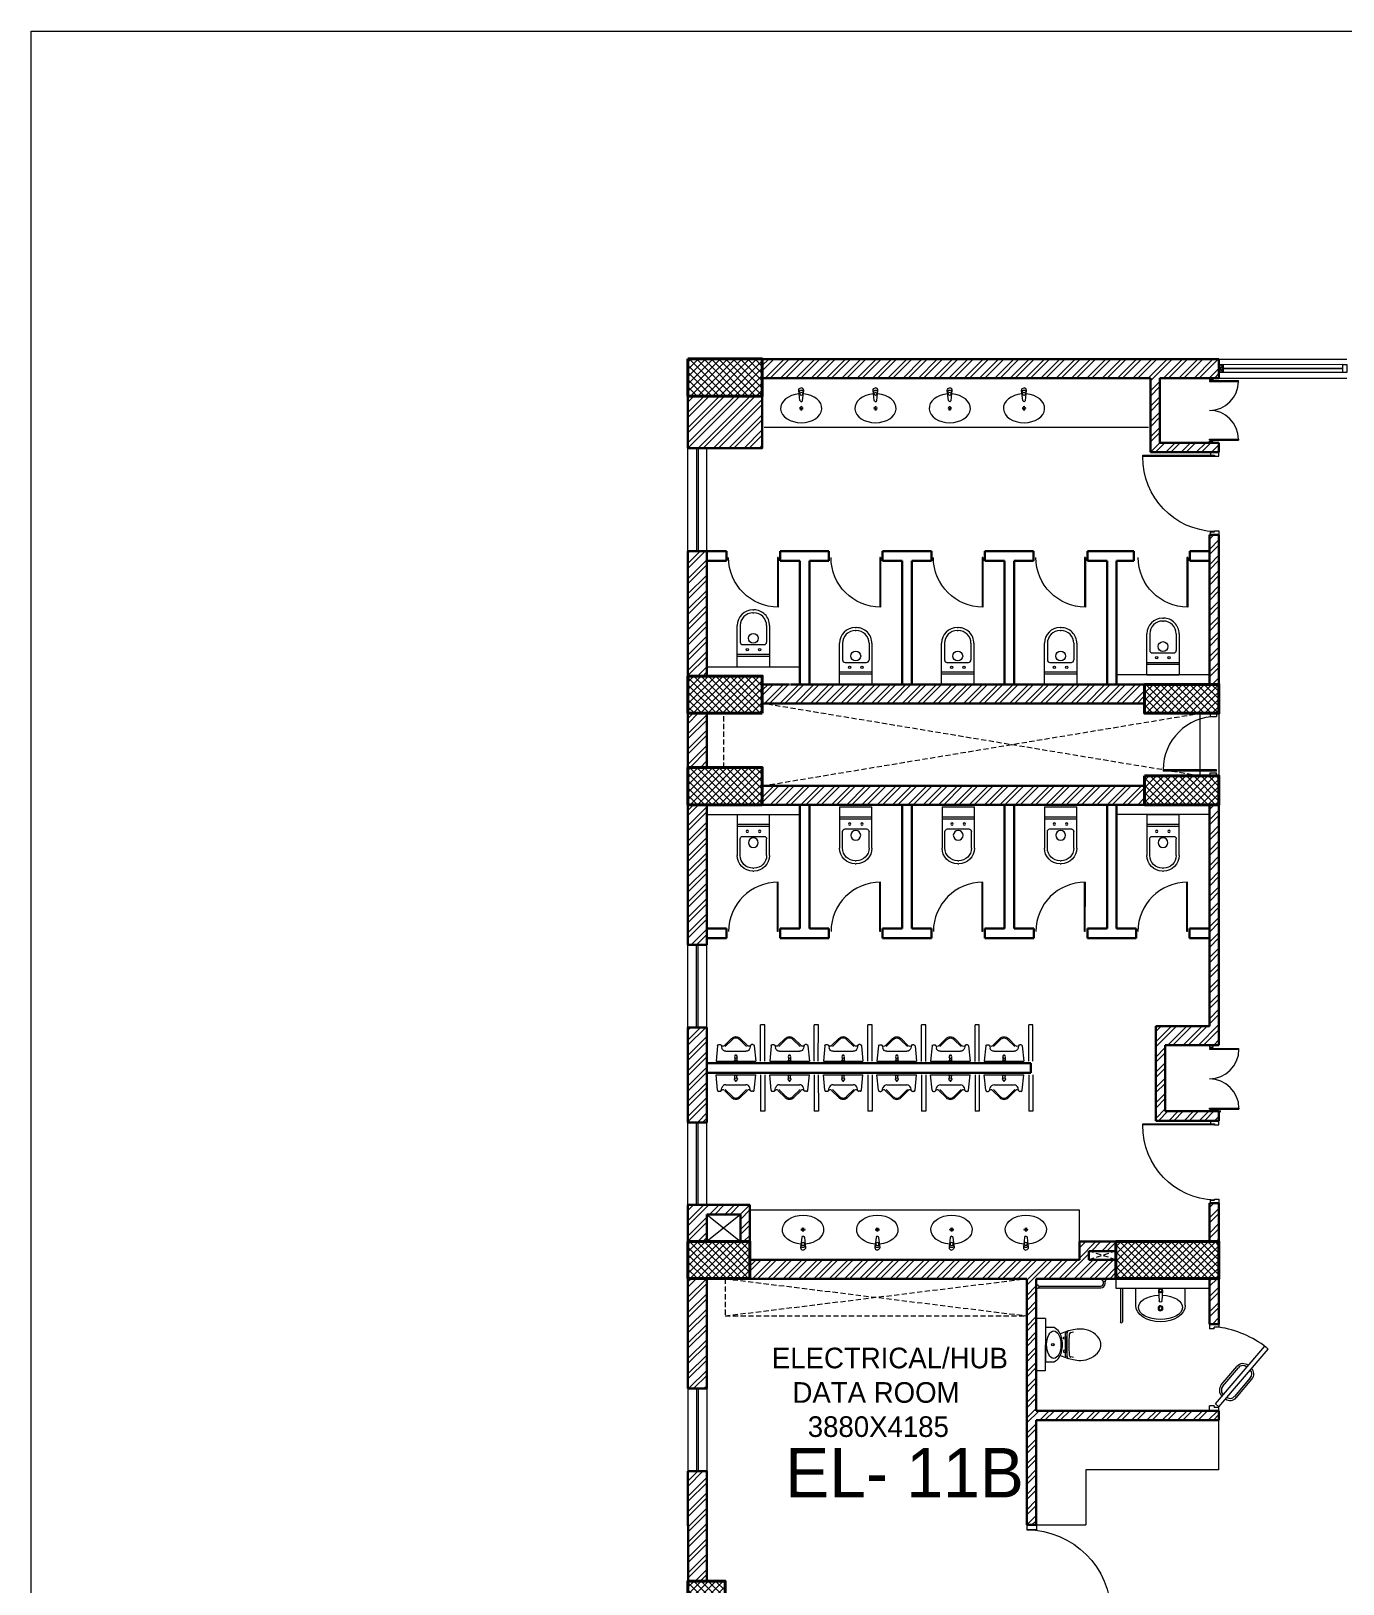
# Model space of a CAD drawing. Header units: millimetres. Extents: x 8275 to 147087, y -297470 to -191881.
# Drawn here: x 8275 to 24174, y -210707 to -191881 of the extents above; entities that cross this region are included whole.
import ezdxf

# ---------------------------------------------------------------- set-up
doc = ezdxf.new("R2010")
doc.units = ezdxf.units.MM
doc.header["$LTSCALE"] = 250
doc.header["$MEASUREMENT"] = 0
doc.linetypes.add('HIDDEN', pattern=[0.375, 0.25, -0.125])
for name, color, linetype, lineweight in [('col', 6, 'Continuous', 40), ('door', 35, 'Continuous', 13), ('ele', 51, 'Continuous', 18), ('fixtures', 31, 'Continuous', 13), ('hatch', 9, 'Continuous', 0), ('hidden', 153, 'HIDDEN', 13), ('text', 7, 'Continuous', 9), ('wall', 1, 'Continuous', 30), ('win', 4, 'Continuous', 20)]:
    doc.layers.add(name, color=color, linetype=linetype, lineweight=lineweight)
doc.layers.add('FUR', color=140, linetype='Continuous')
doc.styles.get("Standard").update_dxf_attribs({"font": 'GOTHIC.TTF', "height": 100})
pattern_1 = [(228.02035, (487797.2, -332899.7), (74.5158, -1412.249), [3000, -1000]), (318.02035, (487128.3, -333643.1), (74.5158, -1412.249), [3000, -1000])]
pattern_2 = [(45, (-2190690.94, -138549.74), (-92.807765, 92.807765), []), (45, (-2190629.06, -138549.74), (-92.807765, 92.807765), [])]
pattern_3 = [(45, (-2190690.94, -138326.66), (-92.807765, 92.807765), []), (45, (-2190629.06, -138326.66), (-92.807765, 92.807765), [])]

# ---------------------------------------------------------------- blocks, each defined once
blk = doc.blocks.new('A$C157F7572')
at = {"layer": 'hatch'}
h = blk.add_hatch(dxfattribs=at)
h.set_pattern_fill('ANSI37', color=256, scale=500)
h.paths.add_polyline_path([(-122310, 28834), (-121410, 28834), (-121410, 29284), (-122310, 29284)])
h = blk.add_hatch(dxfattribs=at)
h.set_pattern_fill('ANSI37', color=256, scale=500)
h.set_pattern_definition([(45, (0, 100), (-44.194174, 44.194174), []), (135, (0, 100), (-44.194174, -44.194174), [])])
h.paths.add_polyline_path([(-122310, 24989), (-121410, 24989), (-121410, 25439), (-122310, 25439)])
h = blk.add_hatch(dxfattribs=at)
h.set_pattern_fill('ANSI37', color=256, scale=500)
h.paths.add_polyline_path([(-115875, 25339), (-116775, 25339), (-116775, 24989), (-115875, 24989)])
h = blk.add_hatch(dxfattribs=at)
h.set_pattern_fill('ANSI37', color=256, scale=500)
h.paths.add_polyline_path([(-122310, 23879), (-121410, 23879), (-121410, 24329), (-122310, 24329)])
h = blk.add_hatch(dxfattribs=at)
h.set_pattern_fill('ANSI37', color=256, scale=500)
h.paths.add_polyline_path([(-115875, 24229), (-116775, 24229), (-116775, 23879), (-115875, 23879)])
h = blk.add_hatch(dxfattribs=at)
h.set_pattern_fill('ANSI37', color=256, scale=500)
h.paths.add_polyline_path([(-122310, 18134), (-121560, 18134), (-121560, 18584), (-122310, 18584)])
h = blk.add_hatch(dxfattribs=at)
h.set_pattern_fill('ANSI37', color=256, scale=500)
h.paths.add_polyline_path([(-115875, 18584), (-117125, 18584), (-117125, 18134), (-115875, 18134)])
h = blk.add_hatch(dxfattribs=at)
h.set_pattern_fill('ANSI37', color=256, scale=500)
h.paths.add_polyline_path([(-122310, 14468), (-122310, 13718), (-121860, 13718), (-121860, 14468)])
at = {"layer": 'col'}
for points, elevation in [([(-122310, 29284), (-122310, 28834), (-121410, 28834), (-121410, 29284)], 13625), ([(-122310, 29284), (-122310, 28834), (-121410, 28834), (-121410, 29284)], 13625), ([(-121410, 24989), (-121410, 25439), (-122310, 25439), (-122310, 24989)], 23999), ([(-116775, 25339), (-116775, 24989), (-115875, 24989), (-115875, 25339)], 13625), ([(-121410, 23879), (-121410, 24329), (-122310, 24329), (-122310, 23879)], 13625), ([(-116775, 24229), (-116775, 23879), (-115875, 23879), (-115875, 24229)], 13625), ([(-121560, 18134), (-121560, 18584), (-122310, 18584), (-122310, 18134)], -12456), ([(-117125, 18584), (-117125, 18134), (-115875, 18134), (-115875, 18584)], 13625), ([(-122310, 13718), (-121860, 13718), (-121860, 14468), (-122310, 14468)], 13625)]:
    blk.add_lwpolyline(points, close=True, dxfattribs=dict(at, elevation=elevation))
blk = doc.blocks.new('Handicapped Door-flat-1')
at = {"ltscale": 0.1}
for p, q in [((-728, 285), (-728, 229)), ((-728, 285), (-613, 285)), ((-671, 229), (-728, 229)), ((-671, 229), (-671, 247)), ((-613, 247), (-671, 247)), ((-613, 285), (-613, 247)), ((-655, -683), (-56, 17)), ((-56, 17), (-17, -18)), ((-616, -718), (-17, -18)), ((-586, -451), (-395, -228)), ((-567, -467), (-377, -244)), ((-422, -591), (-232, -368)), ((-258, -218), (-258, -218)), ((-404, -607), (-213, -384)), ((-728, -765), (-728, -708)), ((-671, -708), (-728, -708)), ((-671, -708), (-671, -726)), ((-613, -726), (-671, -726)), ((-616, -718), (-655, -683)), ((-613, -765), (-613, -726)), ((-728, -765), (-613, -765))]:
    blk.add_line(p, q, dxfattribs=at)
for centre, major_axis, start_param, end_param in [((-800, -984), (0, 1246), 5.624712, 6.133266), ((-321, -292), (0, 97.7), 5.575271, 7.146068), ((-321, -292), (0, 73.3), 5.575271, 7.146068), ((-288, -320), (0, 73.3), 4.004475, 5.452185), ((-288, -320), (0, 97.7), 4.004475, 5.483059), ((-511, -515), (0, 97.7), 0.862882, 2.433679), ((-511, -515), (0, 73.3), 0.862882, 2.433679), ((-478, -543), (0, 97.7), 2.525891, 4.004475), ((-478, -543), (0, 73.3), 2.556765, 4.004475)]:
    blk.add_ellipse(centre, major_axis=major_axis, ratio=0.999121, start_param=start_param, end_param=end_param)
blk = doc.blocks.new('d900')
for p, q in [((67.5, 0), (67.5, 765)), ((90, 765), (67.5, 765)), ((90, 0), (90, 765)), ((0, 90), (45, 90)), ((0, 0), (45, 0)), ((45, 90), (45, 0)), ((67.5, 0), (90, 0)), ((855, 90), (855, 0)), ((900, 90), (855, 90)), ((900, 0), (855, 0))]:
    blk.add_line(p, q)
blk.add_arc((90, 0), 765, 0, 90)
blk = doc.blocks.new('D1-1000')
for p, q in [((-951, 0), (-1000, 0)), ((-1000, 0), (-1000, -102)), ((-951, -53), (-951, 0)), ((-49, 0), (0, 0)), ((-49, -53), (-49, 0)), ((0, 0), (0, -102)), ((-1000, -102), (-963, -102)), ((-963, -53), (-951, -53)), ((-963, -102), (-963, -53)), ((-51, -53), (-51, -923)), ((-37, -53), (-49, -53)), ((-37, -923), (-37, -53)), ((-37, -102), (-37, -53)), ((0, -102), (-37, -102)), ((-55, -923), (-37, -923))]:
    blk.add_line(p, q)
blk.add_ellipse((-40, 2), major_axis=(646, 675), ratio=0.977435, start_param=2.382767, end_param=3.900418)
blk = doc.blocks.new('A$C2BFC0EEF')
at = {"linetype": 'Continuous'}
for p, q in [((-6, 6), (-14, 14)), ((-5, 3), (-5, 3)), ((3, 5), (3, 5)), ((6, 6), (14, 14)), ((-6, -6), (-14, -14)), ((-3, -5), (-3, -5)), ((5, -3), (5, -3)), ((6, -6), (14, -14))]:
    blk.add_line(p, q, dxfattribs=at)
for points in [[(0, 79, -0.344513), (-16, 95), (-30, 217, -0.413837), (0, 247, -174.780094)], [(0, 79, 0.344513), (16, 95), (30, 217, 0.413837), (0, 247, 174.780094)]]:
    blk.add_lwpolyline(points, format="xyb", dxfattribs=at)
blk.add_circle((0, 175), 19, dxfattribs=at)
for centre, radius, start, end in [((0, 190), 27, 89.2747, 175.7429), ((0, 190), 27, 4.2571, 90.7253), ((0, 0), 20, 149.4775, 210.5225), ((0, 0), 20, 59.4775, 120.5225), ((-9, 0), 4.76, 315, 45), ((0, 9), 4.76, 225, 315), ((9, 0), 4.76, 135, 225), ((0, 0), 20, 329.4775, 30.5225), ((0, 0), 20, 239.4775, 300.5225), ((0, -9), 4.76, 45, 135)]:
    blk.add_arc(centre, radius, start, end, dxfattribs=at)
blk.add_ellipse((0, 0), major_axis=(250, 0), ratio=0.7, start_param=1.671755, end_param=7.753023, dxfattribs=at)
blk = doc.blocks.new('A$C08577F4B')
at = {"layer": 'door'}
for p, q in [((-48, 0), (-48, -24)), ((0, 0), (0, -24)), ((0, -36), (-405, -36)), ((-405, -48), (-405, -36)), ((0, -48), (-405, -48)), ((-48, -24), (0, -24)), ((0, -36), (0, -48)), ((0, -857), (-405, -857)), ((-405, -857), (-405, -869)), ((0, -869), (-405, -869)), ((-48, -881), (0, -881)), ((-48, -905), (-48, -881)), ((0, -869), (0, -857)), ((0, -905), (0, -881))]:
    blk.add_line(p, q, dxfattribs=at)
for centre, start, end in [((0, -48), 180, 270), ((0, -857), 90, 180)]:
    blk.add_arc(centre, 405, start, end, dxfattribs=at)
blk = doc.blocks.new('wc')
for p, q in [((0, 195.9375), (498.75, 195.9375)), ((0, 195.9375), (0, -195.9375)), ((124.6875, -195.9375), (124.6875, 195.9375)), ((148.4375, -195.9375), (148.4375, 195.9375)), ((267.1875, 130.625), (267.1875, -130.625)), ((498.75, 160.3125), (296.875, 160.3125)), ((653.125, 5.9375), (653.125, -5.9375)), ((688.75, 5.9375), (688.75, -5.9375)), ((498.75, -160.3125), (296.875, -160.3125)), ((498.75, -195.9375), (0, -195.9375))]:
    blk.add_line(p, q)
for centre, radius in [((207.8125, 74.8125), 14.25), ((344.375, 0), 59.375), ((207.8125, -74.8125), 14.25)]:
    blk.add_circle(centre, radius)
for centre, radius, start, end in [((498.75, 5.9375), 190, 0, 90), ((296.875, 130.625), 29.6875, 90, 180), ((498.75, 5.9375), 154.375, 0, 90), ((296.875, -130.625), 29.6875, 180, 270), ((498.75, -5.9375), 190, 270, 0), ((498.75, -5.9375), 154.375, 270, 0)]:
    blk.add_arc(centre, radius, start, end)
blk = doc.blocks.new('GRID FLOORBLOCK B$0$Door-flat-32')
at = {"layer": 'door'}
for p, q in [((348, 4), (341, 722)), ((359, 4), (352, 722)), ((359, 4), (348, 4))]:
    blk.add_line(p, q, dxfattribs=at)
blk.add_ellipse((359, 4), major_axis=(-660, -284), ratio=1, start_param=-1.966344, end_param=-0.395548, dxfattribs=at)
blk = doc.blocks.new('BC13-145')
for p, q in [((-195, 227), (-195, 212)), ((-186, 198), (-153, 190)), ((-181, 242), (5, 260)), ((5, 260), (5, -220)), ((-183, 160), (-269, 73)), ((-172, 149), (-259, 63)), ((-115, 141), (-115, -101)), ((-35, 33), (-2, 33)), ((-35, 8), (-2, 8)), ((-2, 5), (-2, 35)), ((-183, -119), (-269, -33)), ((-172, -109), (-259, -22)), ((-195, -186), (-195, -171)), ((-186, -157), (-153, -149)), ((-181, -201), (5, -220))]:
    blk.add_line(p, q)
blk.add_circle((-47, 20), 17.5)
for centre, radius, start, end in [((-180, 227), 15, 95.7064, 180), ((-180, 212), 15, 180, 239.182), ((-200, 178), 25, 314.8465, 59.182), ((-165, 141), 50, 0, 75.9612), ((-217, 20), 75, 134.8456, 225.1517), ((-217, 20), 60, 134.8456, 225.1517), ((-65, 20), 7.5, 77.6264, 282.3736), ((5, 35), 7.5, 90, 180), ((5, 5), 7.5, 180, 270), ((-180, -171), 15, 120.818, 180), ((-180, -186), 15, 180, 264.2936), ((-200, -137), 25, 300.818, 45.1535), ((-165, -101), 50, 284.0388, 0)]:
    blk.add_arc(centre, radius, start, end)
blk = doc.blocks.new('toilet')
at = {"layer": 'fixtures'}
for p, q in [((0, 202), (0, -202)), ((105, 208), (5, 208)), ((250, 156), (181, 132)), ((220, 90), (245, 94)), ((220, 70), (220, 90)), ((245, 66), (220, 70)), ((245, 97), (245, 140)), ((245, -97), (245, 97)), ((245, 88), (251, 88)), ((251, 72), (245, 72)), ((251, 88), (251, 72)), ((255, -87), (255, 87)), ((338, 181), (265, 165)), ((265, -145), (265, 145)), ((310, 149), (342, 156)), ((181, -132), (250, -156)), ((245, -66), (220, -70)), ((220, -70), (220, -90)), ((220, -90), (245, -94)), ((251, -72), (245, -72)), ((245, -88), (251, -88)), ((245, -140), (245, -97)), ((251, -88), (251, -72)), ((265, -165), (338, -181)), ((342, -156), (310, -149)), ((5, -208), (105, -208))]:
    blk.add_line(p, q, dxfattribs=at)
for radius in [16, 13]:
    blk.add_circle((90, 0), radius, dxfattribs=at)
for centre, radius, start, end in [((5, 202), 5, 90, 180), ((41, 64), 157, 36.0015, 65.8444), ((430, -287), 477, 90.0002, 101.1575), ((430, -81), 271, 35.1556, 90.0607), ((-117, -12), 331, 18.2042, 30.5751), ((-350, -28), 560, 2.8785, 12.3105), ((-350, 28), 560, 347.6895, 357.1215), ((270, 140), 25, 142.573, 180.002), ((250, 97), 5, 180, 270), ((270, 140), 25, 102.497, 142.568), ((250, 87), 5, 0, 90.001), ((290, 145), 25, 115.488, 180), ((1868, 0), 1583, 175.408, 184.592), ((315, 125), 25, 102.5, 175.408), ((541, 0), 134, 325.855, 34.145), ((41, -64), 157, 294.1556, 323.9985), ((-117, 12), 331, 329.4249, 341.7958), ((250, -97), 5, 90, 180), ((270, -140), 25, 179.998, 217.427), ((250, -87), 5, 269.999, 0), ((270, -140), 25, 217.432, 257.503), ((290, -145), 25, 179.999, 244.512), ((315, -125), 25, 184.592, 257.5), ((430, 287), 477, 258.8425, 269.9998), ((430, 81), 271, 269.9393, 324.8444), ((5, -202), 5, 180, 270)]:
    blk.add_arc(centre, radius, start, end, dxfattribs=at)
blk.add_ellipse((102, 0), major_axis=(0, -166), ratio=0.524375, dxfattribs=at)
blk = doc.blocks.new('HD-WB')
for p, q in [((0, 210), (0, 0)), ((600, 208), (600, 0)), ((0, 0), (278, 0)), ((276, 28), (283, 154)), ((278, 0), (600, 0)), ((324, 28), (317, 154))]:
    blk.add_line(p, q)
for centre, radius in [((300, 243), 30), ((300, 243), 20), ((300, 28), 24.3), ((300, 28), 16.2)]:
    blk.add_circle(centre, radius)
blk.add_arc((300, 154), 17.1, 359.9943, 179.9943)
for centre, major_axis, ratio, start_param, end_param in [((300, 208), (-300, 0), 0.667533, 3.141593, 6.283185), ((300, 232), (268, 0), 0.552016, -1.490812, 4.632335)]:
    blk.add_ellipse(centre, major_axis=major_axis, ratio=ratio, start_param=start_param, end_param=end_param)

msp = doc.modelspace()

# ---------------------------------------------------------------- hatches: boundary and pattern name
at = {"layer": 'hatch'}
h = msp.add_hatch(dxfattribs=at)
h.set_pattern_fill('ANSI32', color=256, scale=350, angle=360, style=0)
h.set_pattern_definition(pattern_3)
h.paths.add_polyline_path([(22671, -196987), (22671, -196872), (21956, -196872), (21956, -196087), (22671, -196087), (22671, -195857), (17136, -195857), (17136, -196087), (21841, -196087), (21841, -196987)])
h = msp.add_hatch(dxfattribs=at)
h.set_pattern_fill('ANSI32', color=256, scale=350, angle=360, style=0)
h.set_pattern_definition(pattern_2)
h.paths.add_polyline_path([(17136, -196937), (17136, -196307), (16236, -196307), (16236, -196937)])
at = {"layer": 'hatch', "extrusion": (0.000141675, -0.002685, 0.999996)}
h = msp.add_hatch(dxfattribs=at)
h.set_pattern_fill('AR-HBONE', color=256, scale=250, angle=183.0204, style=0)
h.set_pattern_definition(pattern_1)
h.paths.add_polyline_path([(17996, -197645), (17996, -197647), (18001, -197647), (18001, -197645)], flags=16)
h.paths.add_polyline_path([(18060, -197642), (18060, -197644), (18055, -197644), (18055, -197642)], flags=16)
edge = h.paths.add_edge_path()
edge.add_arc((18007, -197659), 0.685, -176.9796, 3.0204, ccw=False)
edge.add_arc((18005, -197659), 0.685, -176.9796, 3.0204, ccw=False)
edge.add_arc((18004, -197659), 0.685, -176.9796, 3.0204, ccw=False)
edge.add_arc((18003, -197659), 0.685, -176.9796, 3.0204, ccw=False)
edge.add_arc((18001, -197659), 0.685, -176.9796, 3.0204, ccw=False)
edge.add_arc((18000, -197659), 0.685, -176.9796, 3.0204, ccw=False)
edge.add_arc((17999, -197659), 0.685, -176.9796, 3.0204, ccw=False)
edge.add_arc((17997, -197659), 0.685, -176.9796, 3.0204, ccw=False)
edge.add_arc((17996, -197660), 0.685, -176.9796, 3.0204, ccw=False)
edge.add_arc((17994, -197660), 0.685, -176.9796, 3.0204, ccw=False)
edge.add_arc((17993, -197660), 0.685, -176.9796, 3.0204, ccw=False)
edge.add_arc((17992, -197660), 0.685, -176.9796, 3.0204, ccw=False)
edge.add_line((17991, -197660), (17990, -197648))
edge.add_line((17990, -197648), (17994, -197647))
edge.add_line((17994, -197647), (17994, -197645))
edge.add_line((17994, -197645), (17992, -197645))
edge.add_line((17992, -197645), (17994, -197642))
edge.add_line((17994, -197642), (18003, -197641))
edge.add_line((18003, -197641), (18005, -197645))
edge.add_line((18005, -197645), (18003, -197645))
edge.add_line((18003, -197645), (18003, -197647))
edge.add_line((18003, -197647), (18007, -197647))
edge.add_line((18007, -197647), (18007, -197659))
edge.add_arc((18050, -197657), 0.685, 183.0204, 363.0204)
edge.add_arc((18052, -197657), 0.685, 183.0204, 363.0204)
edge.add_arc((18053, -197656), 0.685, 183.0204, 363.0204)
edge.add_arc((18055, -197656), 0.685, 183.0204, 363.0204)
edge.add_arc((18056, -197656), 0.685, 183.0204, 363.0204)
edge.add_arc((18057, -197656), 0.685, 183.0204, 363.0204)
edge.add_arc((18059, -197656), 0.685, 183.0204, 363.0204)
edge.add_arc((18060, -197656), 0.685, 183.0204, 363.0204)
edge.add_arc((18061, -197656), 0.685, 183.0204, 363.0204)
edge.add_arc((18063, -197656), 0.685, 183.0204, 363.0204)
edge.add_arc((18064, -197656), 0.685, 183.0204, 363.0204)
edge.add_arc((18066, -197656), 0.685, 183.0204, 363.0204)
edge.add_line((18066, -197656), (18066, -197644))
edge.add_line((18066, -197644), (18062, -197644))
edge.add_line((18062, -197644), (18062, -197642))
edge.add_line((18062, -197642), (18063, -197642))
edge.add_line((18063, -197642), (18062, -197638))
edge.add_line((18062, -197638), (18053, -197639))
edge.add_line((18053, -197639), (18051, -197642))
edge.add_line((18051, -197642), (18053, -197642))
edge.add_line((18053, -197642), (18053, -197644))
edge.add_line((18053, -197644), (18049, -197645))
edge.add_line((18049, -197645), (18050, -197657))
h = msp.add_hatch(dxfattribs=at)
h.set_pattern_fill('AR-HBONE', color=256, scale=250, angle=183.0204, style=0)
h.set_pattern_definition(pattern_1)
h.paths.add_polyline_path([(19767, -197550), (19768, -197552), (19773, -197552), (19773, -197550)], flags=16)
h.paths.add_polyline_path([(19832, -197547), (19832, -197549), (19826, -197549), (19826, -197547)], flags=16)
edge = h.paths.add_edge_path()
edge.add_arc((19778, -197564), 0.685, -176.9796, 3.0204, ccw=False)
edge.add_arc((19777, -197564), 0.685, -176.9796, 3.0204, ccw=False)
edge.add_arc((19776, -197564), 0.685, -176.9796, 3.0204, ccw=False)
edge.add_arc((19774, -197564), 0.685, -176.9796, 3.0204, ccw=False)
edge.add_arc((19773, -197564), 0.685, -176.9796, 3.0204, ccw=False)
edge.add_arc((19772, -197564), 0.685, -176.9796, 3.0204, ccw=False)
edge.add_arc((19770, -197564), 0.685, -176.9796, 3.0204, ccw=False)
edge.add_arc((19769, -197564), 0.685, -176.9796, 3.0204, ccw=False)
edge.add_arc((19767, -197565), 0.685, -176.9796, 3.0204, ccw=False)
edge.add_arc((19766, -197565), 0.685, -176.9796, 3.0204, ccw=False)
edge.add_arc((19765, -197565), 0.685, -176.9796, 3.0204, ccw=False)
edge.add_arc((19763, -197565), 0.685, -176.9796, 3.0204, ccw=False)
edge.add_line((19763, -197565), (19762, -197553))
edge.add_line((19762, -197553), (19766, -197552))
edge.add_line((19766, -197552), (19766, -197550))
edge.add_line((19766, -197550), (19764, -197550))
edge.add_line((19764, -197550), (19765, -197547))
edge.add_line((19765, -197547), (19774, -197546))
edge.add_line((19774, -197546), (19776, -197550))
edge.add_line((19776, -197550), (19775, -197550))
edge.add_line((19775, -197550), (19775, -197552))
edge.add_line((19775, -197552), (19778, -197552))
edge.add_line((19778, -197552), (19779, -197564))
edge.add_arc((19822, -197562), 0.685, 183.0204, 363.0204)
edge.add_arc((19824, -197561), 0.685, 183.0204, 363.0204)
edge.add_arc((19825, -197561), 0.685, 183.0204, 363.0204)
edge.add_arc((19826, -197561), 0.685, 183.0204, 363.0204)
edge.add_arc((19828, -197561), 0.685, 183.0204, 363.0204)
edge.add_arc((19829, -197561), 0.685, 183.0204, 363.0204)
edge.add_arc((19830, -197561), 0.685, 183.0204, 363.0204)
edge.add_arc((19832, -197561), 0.685, 183.0204, 363.0204)
edge.add_arc((19833, -197561), 0.685, 183.0204, 363.0204)
edge.add_arc((19834, -197561), 0.685, 183.0204, 363.0204)
edge.add_arc((19836, -197561), 0.685, 183.0204, 363.0204)
edge.add_arc((19837, -197561), 0.685, 183.0204, 363.0204)
edge.add_line((19838, -197561), (19837, -197549))
edge.add_line((19837, -197549), (19833, -197549))
edge.add_line((19833, -197549), (19833, -197547))
edge.add_line((19833, -197547), (19835, -197547))
edge.add_line((19835, -197547), (19833, -197543))
edge.add_line((19833, -197543), (19824, -197544))
edge.add_line((19824, -197544), (19823, -197547))
edge.add_line((19823, -197547), (19825, -197547))
edge.add_line((19825, -197547), (19825, -197549))
edge.add_line((19825, -197549), (19821, -197549))
edge.add_line((19821, -197549), (19821, -197562))
at = {"layer": 'hatch'}
h = msp.add_hatch(dxfattribs=at)
h.set_pattern_fill('ANSI32', color=256, scale=350, angle=360, style=0)
h.set_pattern_definition([(45, (-2190690.94, -138549.74), (-92.807765, 92.807765), []), (45, (-2190629.06, -138549.74), (-92.807765, 92.807765), [])])
h.paths.add_polyline_path([(22671, -197987), (22556, -197987), (22556, -199802), (22671, -199802)])
h = msp.add_hatch(dxfattribs=at)
h.set_pattern_fill('ANSI32', color=256, scale=350, angle=360, style=0)
h.set_pattern_definition([(45, (-3004639.65, -138549.05), (-92.807765, 92.807765), []), (45, (-3004577.78, -138549.05), (-92.807765, 92.807765), [])])
h.paths.add_polyline_path([(16236, -199702), (16466, -199702), (16466, -198186), (16236, -198186), (16236, -199801), (16236, -199801)])
h = msp.add_hatch(dxfattribs=at)
h.set_pattern_fill('ANSI32', color=256, scale=350, angle=360, style=0)
h.set_pattern_definition(pattern_2)
h.paths.add_polyline_path([(21771, -200032), (17136, -200032), (17136, -199802), (21771, -199802)])
h = msp.add_hatch(dxfattribs=at)
h.set_pattern_fill('ANSI32', color=256, scale=350, style=0)
h.set_pattern_definition([(45, (-2190690.94, -138549.74), (-92.807765, 92.807765), []), (45, (-2190629.06, -138549.74), (-92.807765, 92.807765), [])])
h.paths.add_polyline_path([(16466, -200152), (16236, -200152), (16236, -200812), (16466, -200812)])
h = msp.add_hatch(dxfattribs=at)
h.set_pattern_fill('ANSI32', color=256, scale=350, angle=360, style=0)
h.set_pattern_definition(pattern_2)
h.paths.add_polyline_path([(17136, -201262), (16986, -201262), (16986, -201262), (21771, -201262), (21771, -201032), (17136, -201032)])
h = msp.add_hatch(dxfattribs=at)
h.set_pattern_fill('ANSI32', color=256, scale=350, angle=360, style=0)
h.set_pattern_definition(pattern_2)
h.paths.add_polyline_path([(16236, -201262), (16466, -201262), (16466, -202960), (16236, -202960)])
h = msp.add_hatch(dxfattribs=at)
h.set_pattern_fill('ANSI32', color=256, scale=350, angle=360, style=0)
h.set_pattern_definition([(45, (-1318803.5, -117460.66), (-92.807765, 92.807765), []), (45, (-1318741.63, -117460.66), (-92.807765, 92.807765), [])])
h.paths.add_polyline_path([(22556, -201262), (22671, -201262), (22671, -204175), (22021, -204175), (22021, -204977), (22671, -204977), (22671, -205092), (21909, -205092), (21906, -203945), (22556, -203945)])
h = msp.add_hatch(dxfattribs=at)
h.set_pattern_fill('ANSI32', color=256, scale=350, angle=360, style=0)
h.set_pattern_definition(pattern_2)
h.paths.add_polyline_path([(16236, -203960), (16466, -203960), (16466, -205112), (16236, -205112)])
h = msp.add_hatch(dxfattribs=at)
h.set_pattern_fill('ANSI32', color=256, scale=350, angle=360, style=0)
h.set_pattern_definition(pattern_3)
edge = h.paths.add_edge_path()
edge.add_line((16871, -206557), (16986, -206557))
edge.add_line((16986, -206557), (16986, -206112))
edge.add_line((16986, -206112), (16236, -206112))
edge.add_line((16236, -206112), (16236, -206557))
edge.add_line((16236, -206557), (16466, -206557))
edge.add_line((16466, -206557), (16466, -206227))
edge.add_line((16466, -206227), (16871, -206227))
edge.add_line((16871, -206227), (16872, -206557))
h = msp.add_hatch(dxfattribs=at)
h.set_pattern_fill('ANSI32', color=256, scale=350, style=0)
h.set_pattern_definition([(45, (-1318803.5, -117460.66), (-92.807765, 92.807765), []), (45, (-1318741.63, -117460.66), (-92.807765, 92.807765), [])])
h.paths.add_polyline_path([(22671, -206092), (22556, -206092), (22556, -206557), (22671, -206557)])
h = msp.add_hatch(dxfattribs=at)
h.set_pattern_fill('ANSI32', color=256, scale=350, angle=360, style=0)
h.set_pattern_definition(pattern_3)
h.paths.add_polyline_path([(21422, -206672), (21421, -206557), (20980, -206557), (20980, -206777), (16986, -206777), (16986, -207007), (20342, -207007), (20342, -209992), (20457, -209992), (20457, -208722), (22671, -208722), (22672, -208607), (20457, -208607), (20457, -207007), (21423, -207007), (21421, -206777), (21095, -206777), (21095, -206672)])
h = msp.add_hatch(dxfattribs=at)
h.set_pattern_fill('ANSI32', color=256, scale=350, angle=360, style=0)
h.set_pattern_definition(pattern_3)
h.paths.add_polyline_path([(16236, -208339), (16467, -208339), (16467, -207007), (16236, -207007)])
h = msp.add_hatch(dxfattribs=at)
h.set_pattern_fill('ANSI32', color=256, scale=350, angle=360, style=0)
h.set_pattern_definition(pattern_3)
h.paths.add_polyline_path([(22556, -207557), (22671, -207557), (22671, -207007), (22556, -207007)])
h = msp.add_hatch(dxfattribs=at)
h.set_pattern_fill('ANSI32', color=256, scale=350, angle=360, style=0)
h.set_pattern_definition(pattern_3)
h.paths.add_polyline_path([(16237, -210672), (16467, -210672), (16467, -209339), (16237, -209339)])

# ---------------------------------------------------------------- linework, layer by layer
msp.add_line((22671, -204977, -42943), (22696, -204977, -42943))
at = {"layer": 'ele'}
for p, q in [((22671, -195857, -27228), (24221, -195857, -13143)), ((22671, -196087, -39983), (24221, -196087, -13143)), ((16466, -199587, -13603), (17592, -199587, -42943)), ((22556, -199687, -13603), (21430, -199687, -42943)), ((22441, -200152, -13603), (22441, -200912, -13602)), ((22671, -200152, -13603), (22671, -200912, -13602)), ((16466, -201377, -42943), (17592, -201377, -42943)), ((22556, -201377, -42943), (21430, -201377, -42943)), ((22671, -209322, -27228), (22671, -208722, -27228)), ((22671, -209322, -27228), (21057, -209322, -27228)), ((20457, -209992, -27228), (21057, -209992, -27228))]:
    msp.add_line(p, q, dxfattribs=at)
at = {"layer": 'ele', "extrusion": (-0.048268, -0.001304, 0.998834)}
for p, q in [((20568, -207488, -27228), (20457, -207488, -27228)), ((20566, -208125, -27228), (20457, -208124, -27228))]:
    msp.add_line(p, q, dxfattribs=at)
at = {"layer": 'ele', "extrusion": (-0.048657, -0.001166, 0.998815)}
msp.add_line((20568, -207488, -27228), (20566, -208125, -27228), dxfattribs=at)
at = {"layer": 'ele', "extrusion": (-0.046989, 8.33092e-11, 0.998895)}
msp.add_line((21057, -209322, -27228), (21057, -209992, -27228), dxfattribs=at)
at = {"layer": 'ele', "elevation": -53608}
msp.add_lwpolyline([(22556, -207007), (21423, -207007), (21423, -207122), (22556, -207122)], close=True, dxfattribs=at)
at = {"layer": 'fixtures'}
for p, q in [((21816, -196687, -42943), (17161, -196687, -42943)), ((20980, -206177, -42943), (16986, -206177, -42943)), ((20980, -206557, -42943), (20980, -206177, -42943)), ((20482, -207087, -27228), (20457, -207087, -27228)), ((21261, -207032, -27228), (21261, -207007, -27228)), ((21300, -207032, -27228), (21300, -207007, -27228)), ((20482, -207126, -27228), (20457, -207126, -27228))]:
    msp.add_line(p, q, dxfattribs=at)
at = {"layer": 'fixtures', "extrusion": (-0.047174, 0.002946, 0.998882)}
for p, q in [((17117, -204369, -42943), (17117, -203927, -42943)), ((17166, -204369, -42943), (17167, -203927, -42943)), ((17767, -204369, -42943), (17767, -203927, -42943)), ((17816, -204369, -42943), (17817, -203927, -42943)), ((18417, -204371, -42943), (18417, -203927, -42943)), ((18467, -204371, -42943), (18467, -203927, -42943)), ((19067, -204372, -42943), (19067, -203927, -42943)), ((19117, -204372, -42943), (19117, -203927, -42943)), ((19717, -204372, -42943), (19717, -203927, -42943)), ((19767, -204372, -42943), (19767, -203927, -42943)), ((20367, -204370, -42943), (20367, -203927, -42943)), ((20417, -204370, -42943), (20417, -203927, -42943))]:
    msp.add_line(p, q, dxfattribs=at)
at = {"layer": 'fixtures', "extrusion": (-0.048442, 0.002947, 0.998822)}
for p, q in [((17167, -203927, -42943), (17117, -203927, -42943)), ((17817, -203927, -42943), (17767, -203927, -42943)), ((18467, -203927, -42943), (18417, -203927, -42943)), ((19117, -203927, -42943), (19067, -203927, -42943)), ((19767, -203927, -42943), (19717, -203927, -42943)), ((20417, -203927, -42943), (20367, -203927, -42943))]:
    msp.add_line(p, q, dxfattribs=at)
at = {"layer": 'fixtures', "extrusion": (-0.047174, -0.002946, 0.998882)}
for p, q in [((17117, -204534, -42943), (17117, -204977, -42943)), ((17166, -204534, -42943), (17167, -204977, -42943)), ((17767, -204534, -42943), (17767, -204977, -42943)), ((17816, -204534, -42943), (17817, -204977, -42943)), ((18417, -204536, -42943), (18417, -204977, -42943)), ((18467, -204536, -42943), (18467, -204977, -42943)), ((19067, -204537, -42943), (19067, -204977, -42943)), ((19117, -204537, -42943), (19117, -204977, -42943)), ((19717, -204537, -42943), (19717, -204977, -42943)), ((19767, -204537, -42943), (19767, -204977, -42943)), ((20367, -204537, -42943), (20367, -204977, -42943)), ((20417, -204537, -42943), (20417, -204977, -42943))]:
    msp.add_line(p, q, dxfattribs=at)
at = {"layer": 'fixtures', "extrusion": (-0.048442, -0.002947, 0.998822)}
for p, q in [((17167, -204977, -42943), (17117, -204977, -42943)), ((17817, -204977, -42943), (17767, -204977, -42943)), ((18467, -204977, -42943), (18417, -204977, -42943)), ((19117, -204977, -42943), (19067, -204977, -42943)), ((19767, -204977, -42943), (19717, -204977, -42943)), ((20417, -204977, -42943), (20367, -204977, -42943))]:
    msp.add_line(p, q, dxfattribs=at)
at = {"layer": 'fixtures', "extrusion": (-0.044049, -1.12659e-05, 0.999029)}
msp.add_line((21293, -207039, -42943), (21268, -207039, -42943), dxfattribs=at)
at = {"layer": 'fixtures', "extrusion": (-0.046989, 8.33092e-11, 0.998895)}
for p, q in [((21270, -207039, -42943), (21270, -207066, -42943)), ((21290, -207039, -42943), (21290, -207066, -42943)), ((20489, -207096, -42943), (21240, -207096, -42943)), ((20489, -207116, -42943), (21240, -207116, -42943))]:
    msp.add_line(p, q, dxfattribs=at)
at = {"layer": 'fixtures', "extrusion": (-0.046978, 0.002943, 0.998892)}
msp.add_line((20489, -207094, -42943), (20489, -207119, -42943), dxfattribs=at)
at = {"layer": 'fixtures', "extrusion": (-0.045375, 0.001763, 0.998968)}
for p, q in [((21477, -207122, -42943), (21477, -207530, -42943)), ((21502, -207122, -42943), (21502, -207530, -42943))]:
    msp.add_line(p, q, dxfattribs=at)
at = {"layer": 'fixtures', "elevation": -52439}
msp.add_lwpolyline([(21095, -206672), (21095, -206776), (21422, -206776), (21422, -206672)], close=True, dxfattribs=at)
at = {"layer": 'fixtures', "extrusion": (-0.046978, 0.002943, 0.998892)}
for centre, start, end in [((205401, 32077, -28769), 273.5678, 6.7847), ((205439, 32079, -28770), 180.3509, 273.5678)]:
    msp.add_arc(centre, 6.68, start, end, dxfattribs=at)
at = {"layer": 'fixtures', "extrusion": (-0.046989, 8.33092e-11, 0.998895)}
for radius in [50, 30]:
    msp.add_arc((207066, 19938, -28196), radius, 0, 90, dxfattribs=at)
at = {"layer": 'fixtures', "extrusion": (-0.044049, -1.12659e-05, 0.999029)}
for centre, start, end in [((207044, 19988, -28136), 86.7557, 179.9726), ((207044, 20027, -28137), 179.9726, 273.1895)]:
    msp.add_arc(centre, 6.68, start, end, dxfattribs=at)
at = {"layer": 'fixtures', "extrusion": (-0.045375, 0.001763, 0.998968)}
msp.add_arc((206539, 25301, -93690), 12.5, 272.2264, 92.2264, dxfattribs=at)
at = {"layer": 'hidden'}
for p, q in [((22441, -200912, -8859), (17136, -200032, -8859)), ((17136, -201032, -38806), (22441, -200152, -48866)), ((21422, -206672, -42943), (21095, -206776, -42943)), ((21422, -206776, -42943), (21095, -206672, -42943)), ((16687, -207457, -16864), (20342, -207007, -27228)), ((16687, -207007, -16864), (20342, -207457, -27228))]:
    msp.add_line(p, q, dxfattribs=at)
at = {"layer": 'hidden', "elevation": -8859}
msp.add_lwpolyline([(16669, -200812), (16669, -200152), (17136, -200152), (17136, -200032), (21771, -200032), (21771, -200152), (22441, -200152), (22441, -200912), (21771, -200912), (21771, -201032), (17136, -201032), (17136, -200812), (16669, -200812)], dxfattribs=at)
at = {"layer": 'hidden', "elevation": -39983}
msp.add_lwpolyline([(20342, -207457), (20342, -207007), (16687, -207007), (16687, -207457)], close=True, dxfattribs=at)
at = {"layer": 'text'}
for p, q in [((16466, -206227, -42943), (16871, -206557, -42943)), ((16871, -206227, -42943), (16466, -206557, -42943))]:
    msp.add_line(p, q, dxfattribs=at)
at = {"layer": 'text', "linetype": 'ByBlock', "ltscale": 100, "elevation": -15927}
msp.add_lwpolyline([(8275, -191881), (143047, -191881), (143047, -227229), (8275, -227229)], close=True, dxfattribs=at)
at = {"layer": 'wall'}
for p, q in [((22671, -195857, -27228), (17136, -195857, -848)), ((22671, -195857, -27228), (22671, -196087, -39983)), ((21841, -196987, -42943), (21841, -196087, -42943)), ((21956, -196872, -42943), (21956, -196087, -42943)), ((16236, -196937, -27228), (16236, -196307, -27228)), ((22671, -196872, -42943), (21956, -196872, -42943)), ((22671, -196987, -42943), (22671, -196872, -42943)), ((22671, -196987, -42943), (21841, -196987, -42943)), ((22556, -197987, -42943), (22556, -199802, -42943)), ((22556, -197987, -42943), (22556, -198187, -42943)), ((22671, -197987, -42943), (22556, -197987, -42943)), ((22556, -197987, -13603), (22556, -199802, -13603)), ((22556, -197987, -13603), (22556, -198187, -13603)), ((22671, -197987, -42943), (22671, -199802, -42943)), ((16236, -198187, -27228), (16236, -199710, -4586)), ((16466, -198187, -13603), (16704, -198187, -13603)), ((16704, -198187, 31452), (16704, -198302, 31452)), ((17354, -198187, -13603), (17354, -198302, -13603)), ((17354, -198187, -13603), (17945, -198187, 2112)), ((17945, -198187, 2112), (17945, -198302, 2112)), ((18595, -198187, 2112), (19186, -198187, -13603)), ((18595, -198187, 2112), (18595, -198302, 2112)), ((19186, -198187, -13603), (19186, -198302, -13603)), ((19836, -198187, -13603), (20423, -198187, 31452)), ((19836, -198187, -13603), (19836, -198302, -13603)), ((20423, -198187, 31452), (20423, -198302, 31452)), ((21077, -198187, 2112), (21638, -198187, -72282)), ((21077, -198187, 2112), (21077, -198302, 2112)), ((21638, -198187, -72282), (21638, -198302, -72282)), ((22318, -198187, -42943), (22556, -198187, -13603)), ((22318, -198187, -42943), (22318, -198302, -42943)), ((16466, -198302, -13603), (16704, -198302, -13603)), ((17354, -198302, -13603), (17592, -198302, -42943)), ((17592, -199802, -42943), (17592, -198302, -42943)), ((17707, -198302, -42943), (17945, -198302, 2112)), ((17707, -199802, -42943), (17707, -198302, -42943)), ((18595, -198302, 2112), (18833, -198302, -42943)), ((18833, -199802, -42943), (18833, -198302, -42943)), ((18948, -198302, -42943), (19186, -198302, -13603)), ((18948, -199802, -42943), (18948, -198302, -42943)), ((19836, -198302, -13603), (20074, -198302, -42943)), ((20074, -199802, -42943), (20074, -198302, -42943)), ((20189, -198302, -42943), (20423, -198302, 31452)), ((20189, -199802, -42943), (20189, -198302, -42943)), ((21077, -198302, 2112), (21315, -198302, -42943)), ((21315, -199802, -42943), (21315, -198302, -42943)), ((21430, -198302, -42943), (21638, -198302, -72282)), ((21430, -199802, -42943), (21430, -198302, -42943)), ((22318, -198302, -42943), (22556, -198302, -13603)), ((17466, -199802, -27228), (17143, -199802, -27228)), ((17136, -200032, -3229), (21771, -200032, -27228)), ((16236, -200812, -27228), (16236, -200152, -3229)), ((16466, -200812, -27228), (16466, -200152, -3229)), ((17136, -201032, -27228), (21771, -201032, -27228)), ((16236, -201262, -27228), (16236, -202960, -27228)), ((16466, -201262, -27228), (16466, -202960, -27228)), ((16466, -201262, -42943), (16466, -202960, -42943)), ((17136, -201262, -13603), (21771, -201262, -27228)), ((17137, -201262, -42943), (21771, -201262, -42943)), ((17592, -202762, -42943), (17592, -201262, -42943)), ((17707, -202762, -42943), (17707, -201262, -42943)), ((18833, -202762, -42943), (18833, -201262, -42943)), ((18948, -202762, -42943), (18948, -201262, -42943)), ((20074, -202762, -42943), (20074, -201262, -42943)), ((20189, -202762, -42943), (20189, -201262, -42943)), ((21315, -202762, -42943), (21315, -201262, -42943)), ((21430, -202762, -42943), (21430, -201262, -42943)), ((22556, -201262, -42943), (22556, -203945, -42943)), ((22671, -201262, -42943), (22671, -204175, -42943)), ((16466, -202762, -42943), (16704, -202762, -42943)), ((16704, -202762, -42943), (16704, -202877, -42943)), ((17354, -202762, -42943), (17592, -202762, -42943)), ((17354, -202762, -42943), (17354, -202877, -42943)), ((17707, -202762, -42943), (17945, -202762, -42943)), ((17945, -202762, -42943), (17945, -202877, -42943)), ((18595, -202762, -42943), (18833, -202762, -42943)), ((18595, -202762, -42943), (18595, -202877, -42943)), ((18948, -202762, -42943), (19186, -202762, -42943)), ((19186, -202762, -42943), (19186, -202877, -42943)), ((19836, -202762, -42943), (20074, -202762, -42943)), ((19836, -202762, -42943), (19836, -202877, -42943)), ((20189, -202762, -42943), (20427, -202762, -42943)), ((20427, -202762, -42943), (20427, -202877, -42943)), ((21077, -202762, -42943), (21315, -202762, -42943)), ((21077, -202762, -42943), (21077, -202877, -42943)), ((21430, -202762, -42943), (21668, -202762, -42943)), ((21668, -202762, -42943), (21668, -202877, -42943)), ((22315, -202762, -42943), (22556, -202762, -42943)), ((22315, -202877, -42943), (22315, -202762, -42943)), ((16466, -202877, -42943), (16704, -202877, -42943)), ((17354, -202877, -42943), (17945, -202877, -42943)), ((18595, -202877, -42943), (19186, -202877, -42943)), ((18833, -202877, -42943), (18833, -202877, -42943)), ((18948, -202877, -42943), (18948, -202877, -42943)), ((19836, -202877, -42943), (20427, -202877, -42943)), ((20074, -202877, -42943), (20074, -202877, -42943)), ((21077, -202877, -42943), (21668, -202877, -42943)), ((21315, -202877, -42943), (21315, -202877, -42943)), ((21430, -202877, -42943), (21430, -202877, -42943)), ((22315, -202877, -42943), (22556, -202877, -42943)), ((16236, -202960, -27228), (16236, -202960, -27228)), ((16236, -202960, -27228), (16466, -202960, -27228)), ((16236, -203960, -27228), (16236, -205112, -27228)), ((16236, -203960, -27228), (16466, -203960, -27228)), ((16466, -205112, -27228), (16466, -203960, -27228)), ((22556, -203945, -42943), (21906, -203945, -42943)), ((21906, -205092, -42943), (21906, -203945, -42943)), ((22021, -204977, -42943), (22021, -204175, -42943)), ((22671, -204175, -42943), (22021, -204175, -42943)), ((16466, -204394, -42943), (20392, -204394, -42943)), ((20392, -204394, -42943), (20392, -204509, -42943)), ((16466, -204509, -42943), (20392, -204509, -42943)), ((22021, -204977, -42943), (22671, -204977, -42943)), ((22671, -205092, -42943), (22671, -204977, -42943)), ((16236, -205112, -27228), (16236, -205112, -27228)), ((16236, -205112, -27228), (16466, -205112, -27228)), ((21906, -205092, -42943), (22671, -205092, -42943)), ((16236, -206112, -27228), (16986, -206112, -27228)), ((16236, -206557, -27228), (16236, -206112, -27228)), ((16986, -206557, -42943), (16986, -206112, -42943)), ((22556, -206557, -42943), (22556, -206092, -42943)), ((22671, -206092, -42943), (22556, -206092, -42943)), ((22671, -206557, -42943), (22671, -206092, -42943)), ((16466, -206227, -42943), (16871, -206227, -42943)), ((16466, -206227, -42943), (16466, -206557, -42943)), ((16871, -206557, -42943), (16871, -206227, -42943)), ((20980, -206777, -42943), (20980, -206557, -42943)), ((21422, -206557, -42943), (20980, -206557, -42943)), ((21095, -206777, -42943), (21095, -206672, -42943)), ((21422, -206672, -42943), (21095, -206672, -42943)), ((22556, -207007, -27228), (22556, -207557, -27228)), ((22671, -207007, -27228), (22671, -207557, -27228)), ((22556, -207557, -27228), (22671, -207557, -27228)), ((16236, -208339, -26643), (16466, -208339, -26643)), ((22671, -208607, -27228), (20457, -208607, -27228)), ((22671, -208722, -27228), (20457, -208722, -27228)), ((22671, -208607, -27228), (22671, -208722, -27228)), ((16236, -209339, -26643), (16467, -209339, -16280))]:
    msp.add_line(p, q, dxfattribs=at)
at = {"layer": 'wall', "extrusion": (0.046989, 8.33092e-11, 0.998895)}
msp.add_line((16236, -206112, -27228), (16236, -206557, -27228), dxfattribs=at)
at = {"layer": 'wall', "extrusion": (-0.046989, 8.33092e-11, 0.998895)}
for p, q in [((20980, -206777, -27228), (16986, -206777, -27228)), ((21421, -206777, -27228), (21095, -206777, -27228)), ((21422, -206777, -42943), (21095, -206777, -42943)), ((16236, -207007, -27228), (16236, -208339, -26643)), ((16466, -207007, -27228), (16466, -208339, -26643)), ((20342, -207007, -27228), (16905, -207007, -27228)), ((20342, -207007, -27228), (20342, -209992, -27228)), ((21421, -207007, -27228), (20457, -207007, -27228)), ((20457, -207007, -27228), (20457, -208607, -27228)), ((20457, -208722, -27228), (20457, -209992, -27228)), ((16236, -209339, -26643), (16237, -210672, -27228)), ((16466, -209339, -26643), (16466, -210672, -27228)), ((20457, -209992, -27228), (20342, -209992, -27228))]:
    msp.add_line(p, q, dxfattribs=at)
at = {"layer": 'wall'}
for points, elevation in [([(17136, -196087), (21841, -196087)], -39983), ([(21956, -196087), (22556, -196087)], -39983), ([(21956, -196087), (22671, -196087)], -39983), ([(17136, -196307), (17136, -196937), (16236, -196937)], -39983), ([(16466, -199702), (16466, -198187), (16236, -198187)], -39983), ([(21771, -199802), (17478, -199802)], -39983), ([(21771, -201262), (18490, -201262)], -39983), ([(16466, -202799), (16466, -202799)], -12192), ([(16466, -202877), (16466, -202877)], -12166)]:
    msp.add_lwpolyline(points, dxfattribs=dict(at, elevation=elevation))
at = {"layer": 'win'}
for p, q in [((22716, -196017, -17592), (22676, -195927, -17592)), ((22716, -195927, -17592), (22676, -196017, -17592)), ((22721, -195922, -17592), (24172, -195921, -17592)), ((22721, -195967, -17592), (24172, -195966, -17592)), ((24172, -195977, -17592), (22721, -195977, -17592)), ((24172, -196022, -17592), (22721, -196022, -17592))]:
    msp.add_line(p, q, dxfattribs=at)
for points, elevation in [([(22721, -195922), (22721, -196022), (22671, -196022), (22671, -195922)], -33605), ([(22716, -195927), (22716, -196017), (22676, -196017), (22676, -195927)], -33605), ([(24222, -195922), (24222, -196022), (24172, -196022), (24172, -195922)], -77385)]:
    msp.add_lwpolyline(points, close=True, dxfattribs=dict(at, elevation=elevation))
for points, elevation in [([(16236, -198187), (16236, -196937)], -39983), ([(16342, -198187), (16342, -196937)], -39983), ([(16362, -198187), (16362, -196937)], -39983), ([(16466, -198187), (16466, -196937)], -39983), ([(16236, -203960), (16236, -202960)], -38247), ([(16341, -203960), (16341, -202960)], -38247), ([(16361, -203960), (16361, -202960)], -38247), ([(16466, -203960), (16466, -202960)], -38247), ([(16236, -206112), (16236, -205112)], -12166), ([(16341, -206112), (16341, -205112)], -12166), ([(16361, -206112), (16361, -205112)], -12166), ([(16466, -206112), (16466, -205112)], -12166), ([(16237, -209339), (16237, -208339)], -33065), ([(16342, -209339), (16342, -208339)], -33065), ([(16362, -209339), (16362, -208339)], -33065), ([(16467, -209339), (16467, -208339)], -33065)]:
    msp.add_lwpolyline(points, dxfattribs=dict(at, elevation=elevation))

# ---------------------------------------------------------------- block references
for p, xscale, yscale, zscale, rotation in [((17029, -198264, 2112), -0.8351457156338356, 0.835145715624094, 0.8351457155172385, 180.5840188757759), ((18270, -198264, 17827), -0.8351457156338356, 0.835145715624094, 0.8351457155172385, 180.5840188757759), ((19511, -198264, 2112), -0.8351457156338356, 0.835145715624094, 0.8351457155172385, 180.5840188757759), ((20753, -198264, 56491), -0.8351457156338356, 0.835145715624094, 0.8351457155172385, 180.5840188757759), ((21993, -198264, -27228), -0.8351457156338356, 0.835145715624094, 0.8351457155172385, 180.5840188757759), ((17029, -202799, -27228), 0.8351457156338356, 0.8351457156338356, 0.8351457156338356, 359.4159811242241), ((18270, -202799, -27228), 0.8351457156338356, 0.8351457156338356, 0.8351457156338356, 359.4159811242241), ((19511, -202799, -27228), 0.8351457156338356, 0.8351457156338356, 0.8351457156338356, 359.4159811242241), ((20752, -202799, -27228), 0.8351457156338356, 0.8351457156338356, 0.8351457156338356, 359.4159811242241), ((21990, -202799, -27228), 0.8351457156338356, 0.8351457156338356, 0.8351457156338356, 359.4159811242241)]:
    msp.add_blockref('GRID FLOORBLOCK B$0$Door-flat-32', p, dxfattribs=dict(xscale=xscale, yscale=yscale, zscale=zscale, rotation=rotation))
at = {"layer": 'door', "xscale": -1, "rotation": 270.0000000004802}
for p in [(22671, -196987, -27228), (22671, -205092, -13603)]:
    msp.add_blockref('D1-1000', p, dxfattribs=at)
at = {"layer": 'door'}
for p, xscale, yscale, zscale, rotation in [((22642, -200912, -13603), 0.8444444446017345, 0.8444444446017345, 0.8444444446017345, 90.00000000000001), ((20342, -211192, -39983), -1.333333333581686, 1.333333333581686, 1.333333333581686, 270)]:
    msp.add_blockref('d900', p, dxfattribs=dict(at, xscale=xscale, yscale=yscale, zscale=zscale, rotation=rotation))
at = {"layer": 'door', "extrusion": (-0.046989, -8.3311e-11, -0.998895), "xscale": -1, "zscale": -1, "rotation": 90.00000012429305}
msp.add_blockref('Handicapped Door-flat-1', (207842, -26296, 63487), dxfattribs=at)
at = {"layer": 'fixtures'}
for p in [(17609, -196454, -39983), (18509, -196454, -39983), (19409, -196454, -39983), (20309, -196454, -39983)]:
    msp.add_blockref('A$C2BFC0EEF', p, dxfattribs=at)
for name, p, rotation in [('wc', (17029, -199587, -42943), 89.99999999999999), ('wc', (18270, -199802, -7656), 89.99999999999999), ('wc', (19506, -199802, -23406), 89.99999999999999), ('wc', (20752, -199802, 11436), 89.99999999999999), ('wc', (21993, -199687, -27228), 89.99999999999999), ('BC13-145', (16837, -204540, -39983), 89.99806788695047), ('BC13-145', (17487, -204540, -39983), 89.99806788695047), ('BC13-145', (18137, -204540, -39983), 89.99806788695047), ('BC13-145', (18787, -204541, -39983), 89.99806788695047), ('BC13-145', (19437, -204541, -39983), 89.99806788695047), ('BC13-145', (20087, -204541, -39983), 89.99806788695047)]:
    msp.add_blockref(name, p, dxfattribs=dict(at, rotation=rotation))
at = {"layer": 'fixtures', "xscale": -1}
for name, p, rotation in [('wc', (17029, -201377, -27228), 90), ('wc', (18270, -201287, -27228), 90), ('wc', (19511, -201287, -27228), 90), ('wc', (20752, -201287, -27228), 90), ('wc', (21993, -201377, -27245), 90), ('BC13-145', (16837, -204364, -39983), 90.00193211304956), ('BC13-145', (17487, -204364, -39983), 90.00193211304956), ('BC13-145', (18137, -204364, -39983), 90.00193211304956), ('BC13-145', (18787, -204365, -39983), 90.00193211304956), ('BC13-145', (19437, -204365, -39983), 90.00193211304956), ('BC13-145', (20087, -204365, -39983), 90.00193211304956), ('A$C2BFC0EEF', (17631, -206412, -29318), 180), ('A$C2BFC0EEF', (18531, -206412, -29318), 180), ('A$C2BFC0EEF', (19431, -206412, -29318), 180), ('A$C2BFC0EEF', (20331, -206412, -29318), 180)]:
    msp.add_blockref(name, p, dxfattribs=dict(at, rotation=rotation))
at = {"layer": 'fixtures', "extrusion": (-0.046989, 0.002959, 0.998891), "xscale": -1, "rotation": 273.5987936170142}
msp.add_blockref('HD-WB', (205351, 32074, -55207), dxfattribs=at)
at = {"layer": 'fixtures', "extrusion": (-0.048338, -0.001752, 0.99883), "rotation": 87.82389441427172}
msp.add_blockref('toilet', (208415, 12455, -12130), dxfattribs=at)
at = {"layer": 'hidden', "rotation": 180}
for p, xscale, yscale, zscale in [((22556, -196872, -27228), 0.8675758714585767, 0.8675758714585767, 0.8675758714585767), ((22556, -204983, -27228), 0.8842945655892483, 0.8842945655892483, 0.8842945655892483)]:
    msp.add_blockref('A$C08577F4B', p, dxfattribs=dict(at, xscale=xscale, yscale=yscale, zscale=zscale))
at = {"layer": 'text'}
msp.add_blockref('A$C157F7572', (138546, -225140, -27228), dxfattribs=at)

# ---------------------------------------------------------------- texts
at = {"layer": 'FUR', "insert": (-947, -209650, 18646), "char_height": 598.5, "width": 39346.25, "attachment_point": 7, "rotation": 359.9787}
msp.add_mtext('\\pi18362;EL- 11B', dxfattribs=at)
at = {"layer": 'text'}
for s, p in [('ELECTRICAL/HUB', (17253, -208093, -43241)), ('DATA ROOM', (17503, -208511, -43241)), ('3880X4185', (17688, -208925, -43241))]:
    msp.add_text(s, height=250, rotation=360, dxfattribs=at).set_placement(p)

doc.saveas('drawing.dxf')
